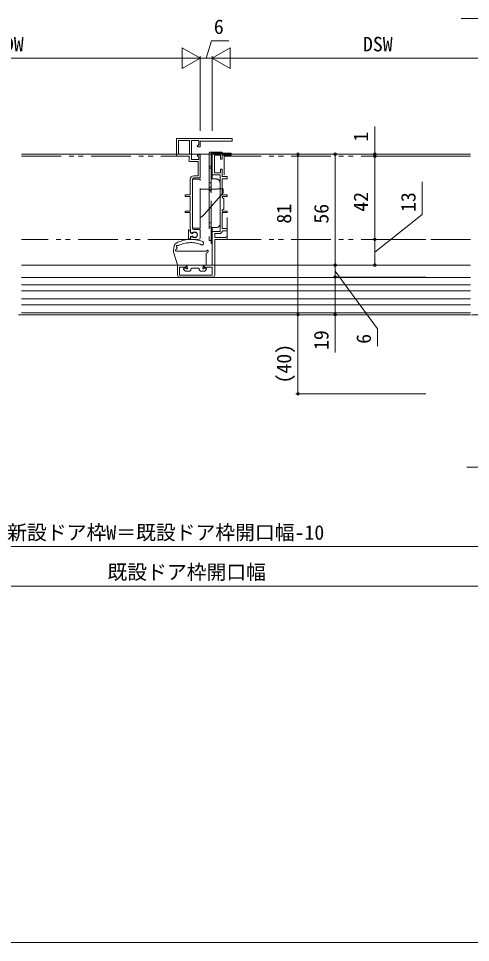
# Model space of a CAD drawing. Units: millimetres, scale not verified. Extents: x -1188 to -198, y -840 to 760.
# Drawn here: x -782.7 to -554.6, y -840 to -373.6 of the extents above; entities that cross this region are included whole.
import ezdxf
from ezdxf.enums import TextEntityAlignment as Align

# ---------------------------------------------------------------- set-up
doc = ezdxf.new("R2010")
doc.units = ezdxf.units.MM
doc.header["$LTSCALE"] = 4
doc.linetypes.add('CHAIN2', pattern=[12, 9, -1, 1, -1])
doc.linetypes.add('DOUBLE_CHAIN1', pattern=[8.8, 5, -1, 0.6, -0.6, 0.6, -1])
for name, color, linetype, lineweight in [('0-2_YKK_ZWAK', 7, 'Continuous', 9), ('0-4_YKK_11E', 4, 'Continuous', 9), ('0-5_YKK_12', 2, 'Continuous', 9), ('0-6_YKK_13', 4, 'Continuous', 9), ('0-8_YKK_D', 6, 'Continuous', 9)]:
    doc.layers.add(name, color=color, linetype=linetype, lineweight=lineweight)
doc.styles.add('ＭＳ ゴシック', font='')
doc.styles.get('ＭＳ ゴシック').set_extended_font_data('MS Gothic')

msp = doc.modelspace()

# ---------------------------------------------------------------- linework, layer by layer
at = {"layer": '0-2_YKK_ZWAK'}
msp.add_line((-198, -840), (-1188, -840), dxfattribs=at)
at = {"layer": '0-4_YKK_11E', "color": 7}
for p, q in [((-702.943, -434.096), (-702.943, -443.096)), ((-674.943, -434.096), (-702.943, -434.096)), ((-696.343, -435.196), (-701.943, -435.196)), ((-701.943, -435.196), (-701.943, -442.096)), ((-701.943, -435.196), (-701.943, -442.096)), ((-696.343, -442.096), (-696.343, -435.196)), ((-695.443, -435.196), (-691.743, -435.196)), ((-695.443, -444.696), (-695.443, -435.196)), ((-691.743, -437.272), (-692.48, -438.008)), ((-692.48, -438.008), (-692.319, -438.396)), ((-692.319, -438.396), (-690.943, -438.396)), ((-691.743, -435.196), (-691.743, -437.272)), ((-690.943, -435.496), (-674.943, -435.496)), ((-690.943, -438.396), (-690.943, -435.496)), ((-674.943, -435.496), (-674.943, -434.096)), ((-701.943, -442.096), (-696.343, -442.096)), ((-692.319, -442.396), (-692.48, -442.784)), ((-692.48, -442.784), (-691.743, -443.52)), ((-690.943, -442.396), (-692.319, -442.396)), ((-690.943, -454.096), (-690.943, -442.396)), ((-684.943, -441.596), (-675.443, -441.596)), ((-684.943, -452.596), (-684.943, -441.596)), ((-683.843, -442.596), (-683.843, -451.496)), ((-680.743, -442.596), (-683.843, -442.596)), ((-680.743, -444.596), (-680.743, -442.596)), ((-679.943, -442.596), (-679.943, -444.596)), ((-675.443, -442.596), (-679.943, -442.596)), ((-675.443, -441.596), (-675.443, -442.596)), ((-702.943, -443.096), (-696.543, -443.096)), ((-696.543, -444.93), (-696.743, -445.213)), ((-696.743, -445.213), (-696.643, -445.796)), ((-696.643, -445.796), (-692.043, -445.796)), ((-696.543, -443.096), (-696.543, -444.93)), ((-691.743, -444.696), (-695.443, -444.696)), ((-692.043, -445.796), (-692.043, -452.996)), ((-691.743, -443.52), (-691.743, -444.696)), ((-679.943, -444.596), (-680.743, -444.596)), ((-683.843, -451.496), (-680.743, -451.496)), ((-680.743, -449.596), (-679.943, -449.596)), ((-680.743, -451.496), (-680.743, -449.596)), ((-679.943, -449.596), (-679.943, -451.296)), ((-679.943, -451.296), (-679.893, -451.428)), ((-679.893, -451.428), (-679.843, -451.561)), ((-679.843, -451.561), (-679.843, -453.396)), ((-696.043, -454.796), (-696.043, -462.596)), ((-694.943, -479.396), (-694.943, -454.796)), ((-692.043, -452.996), (-694.243, -452.996)), ((-694.243, -454.096), (-690.943, -454.096)), ((-680.943, -452.596), (-684.943, -452.596)), ((-680.943, -481.096), (-680.943, -452.596)), ((-679.843, -453.396), (-677.343, -453.396)), ((-679.843, -454.596), (-679.843, -462.596)), ((-677.343, -454.596), (-679.843, -454.596)), ((-677.343, -453.396), (-677.343, -454.596)), ((-698.543, -462.596), (-698.543, -463.396)), ((-696.043, -462.596), (-698.543, -462.596)), ((-698.543, -463.396), (-696.043, -463.396)), ((-696.043, -463.396), (-696.043, -470.796)), ((-679.843, -462.596), (-677.343, -462.596)), ((-679.843, -463.396), (-679.843, -463.896)), ((-677.343, -463.396), (-679.843, -463.396)), ((-679.843, -463.896), (-679.143, -464.596)), ((-679.143, -464.596), (-679.143, -469.596)), ((-677.343, -462.596), (-677.343, -463.396)), ((-698.543, -470.796), (-698.543, -471.596)), ((-696.043, -470.796), (-698.543, -470.796)), ((-679.143, -469.596), (-679.843, -470.296)), ((-679.843, -470.296), (-679.843, -470.796)), ((-679.843, -470.796), (-677.343, -470.796)), ((-677.343, -470.796), (-677.343, -471.596)), ((-698.543, -471.596), (-696.043, -471.596)), ((-696.043, -471.596), (-696.043, -479.796)), ((-679.843, -471.596), (-679.843, -479.596)), ((-677.343, -471.596), (-679.843, -471.596)), ((-696.043, -479.796), (-695.993, -479.962)), ((-695.993, -479.962), (-695.943, -480.128)), ((-695.943, -480.128), (-695.943, -481.425)), ((-690.943, -480.096), (-694.243, -480.096)), ((-690.943, -484.096), (-690.943, -480.096)), ((-679.843, -479.596), (-677.443, -479.596)), ((-677.443, -479.596), (-677.443, -480.796)), ((-695.943, -481.425), (-695.416, -481.729)), ((-695.416, -483.863), (-695.943, -484.167)), ((-695.943, -484.167), (-695.943, -485.096)), ((-695.416, -481.729), (-694.835, -481.671)), ((-694.835, -483.921), (-695.416, -483.863)), ((-684.943, -481.096), (-680.943, -481.096)), ((-684.943, -498.096), (-684.943, -481.096)), ((-683.643, -482.196), (-683.643, -484.196)), ((-681.243, -482.196), (-683.643, -482.196)), ((-683.643, -484.196), (-678.267, -484.196)), ((-679.57, -480.796), (-679.865, -481.043)), ((-677.443, -480.796), (-679.57, -480.796)), ((-678.267, -484.196), (-677.814, -483.742)), ((-677.814, -483.742), (-677.443, -483.896)), ((-677.443, -483.896), (-677.443, -485.096)), ((-695.943, -485.096), (-691.943, -485.096)), ((-683.643, -485.096), (-683.643, -503.096)), ((-677.443, -485.096), (-683.643, -485.096)), ((-702.443, -498.096), (-698.043, -498.096)), ((-702.443, -503.096), (-702.443, -498.096)), ((-698.043, -498.096), (-698.043, -499.096)), ((-689.043, -498.096), (-684.943, -498.096)), ((-689.043, -499.096), (-689.043, -498.096)), ((-701.443, -499.096), (-701.443, -503.096)), ((-698.043, -499.096), (-701.443, -499.096)), ((-701.443, -503.096), (-684.943, -503.096)), ((-684.943, -499.096), (-689.043, -499.096)), ((-684.943, -503.096), (-684.943, -499.096)), ((-684.643, -504.096), (-701.443, -504.096))]:
    msp.add_line(p, q, dxfattribs=at)
for centre, radius, start, end in [((-694.243, -454.796), 1.8, 90, 179.99998), ((-694.243, -454.796), 0.7, 90, 179.99998), ((-694.243, -479.396), 0.7, 180, 269.99998), ((-693.843, -482.796), 1.5, 228.59038, 131.40961), ((-691.943, -484.096), 1, 270, 359.99998), ((-681.243, -480.796), 1.4, 269.99998, 349.83575), ((-701.443, -503.096), 1, 180, 269.99998), ((-684.643, -503.096), 1, 270, 359.99998)]:
    msp.add_arc(centre, radius, start, end, dxfattribs=at)
at = {"layer": '0-5_YKK_12'}
for p, q in [((-781.179, -442.096), (-689.045, -442.095)), ((-689.045, -442.095), (-554.651, -442.096)), ((-588.011, -498.096), (-781.179, -498.096)), ((-554.651, -498.096), (-588.011, -498.096)), ((-781.179, -504.296), (-588.011, -504.296)), ((-781.179, -508.096), (-588.011, -508.096)), ((-588.011, -504.296), (-554.651, -504.296)), ((-588.011, -508.096), (-554.651, -508.096)), ((-781.179, -511.096), (-588.011, -511.096)), ((-588.011, -511.096), (-554.651, -511.096)), ((-781.179, -515.096), (-588.011, -515.096)), ((-588.011, -515.096), (-554.651, -515.096)), ((-781.179, -518.096), (-588.011, -518.096)), ((-781.179, -522.096), (-588.011, -522.096)), ((-588.011, -518.096), (-554.651, -518.096)), ((-588.011, -522.096), (-554.651, -522.096)), ((-588.011, -523.096), (-781.179, -523.096)), ((-554.651, -523.096), (-588.011, -523.096))]:
    msp.add_line(p, q, dxfattribs=at)
at = {"layer": '0-5_YKK_12', "linetype": 'CHAIN2'}
for p, q in [((-554.651, -523.095), (-1030.58, -523.095)), ((-326.172, -523.095), (-554.651, -523.095))]:
    msp.add_line(p, q, dxfattribs=at)
at = {"layer": '0-6_YKK_13', "linetype": 'DOUBLE_CHAIN1'}
for p, q in [((-686.443, -441.596), (-686.443, -448.596)), ((-686.443, -441.596), (-686.443, -448.596)), ((-684.943, -441.096), (-685.943, -441.096)), ((-684.943, -441.096), (-685.943, -441.096)), ((-685.443, -441.596), (-685.443, -487.096)), ((-684.943, -441.096), (-684.943, -441.596)), ((-684.943, -441.096), (-684.943, -441.596)), ((-679.943, -441.096), (-684.943, -441.096)), ((-684.943, -441.596), (-679.943, -441.596)), ((-684.943, -454.596), (-684.943, -441.596)), ((-679.943, -441.596), (-679.943, -441.096)), ((-781.179, -443.096), (-697.343, -443.096)), ((-554.649, -443.096), (-678.943, -443.096)), ((-678.943, -443.096), (-678.943, -452.596)), ((-685.443, -448.096), (-686.443, -448.096)), ((-686.443, -448.096), (-686.443, -459.696)), ((-685.443, -460.696), (-685.443, -448.096)), ((-694.943, -454.746), (-690.943, -454.746)), ((-690.943, -479.446), (-690.943, -454.746)), ((-686.443, -456.596), (-685.443, -456.596)), ((-685.443, -454.596), (-682.943, -454.596)), ((-680.943, -456.596), (-680.943, -477.096)), ((-690.943, -459.796), (-682.343, -459.796)), ((-679.443, -461.596), (-688.95, -472.532)), ((-685.443, -458.696), (-686.443, -458.696)), ((-686.443, -459.696), (-686.443, -485.596)), ((-685.443, -485.596), (-685.443, -460.696)), ((-682.343, -459.796), (-682.343, -459.596)), ((-679.443, -459.596), (-682.343, -459.596)), ((-680.943, -459.696), (-680.943, -460.696)), ((-679.443, -459.596), (-679.443, -461.596)), ((-677.443, -485.096), (-677.443, -474.096)), ((-696.943, -480.096), (-696.943, -484.696)), ((-685.443, -476.696), (-686.443, -476.696)), ((-685.443, -478.696), (-686.443, -478.696)), ((-685.443, -479.096), (-682.943, -479.096)), ((-684.943, -487.096), (-684.943, -479.096)), ((-696.943, -481.046), (-696.943, -484.546)), ((-696.243, -480.746), (-696.643, -480.746)), ((-696.243, -484.846), (-696.643, -484.846)), ((-695.943, -481.61), (-695.943, -481.046)), ((-695.943, -483.982), (-695.943, -484.546)), ((-695.776, -481.879), (-695.199, -482.165)), ((-695.776, -483.713), (-695.199, -483.427)), ((-697.343, -485.096), (-781.179, -485.096)), ((-704.467, -490.606), (-704.075, -488.378)), ((-686.443, -485.596), (-685.443, -485.596)), ((-685.443, -487.096), (-684.943, -487.096)), ((-554.65, -485.096), (-677.443, -485.096)), ((-704.414, -491.528), (-702.507, -497.882)), ((-702.943, -491.096), (-688.043, -491.096)), ((-688.043, -497.796), (-688.043, -492.415)), ((-697.948, -498.096), (-702.22, -498.096)), ((-697.643, -498.396), (-697.643, -499.176)), ((-689.443, -498.396), (-689.443, -499.175)), ((-689.138, -498.096), (-688.343, -498.096)), ((-698.455, -501.108), (-699.355, -500.208)), ((-698.163, -499.696), (-699.143, -499.696)), ((-696.643, -501.196), (-698.243, -501.196)), ((-695.643, -500.196), (-695.643, -499.996)), ((-691.743, -499.696), (-695.343, -499.696)), ((-691.443, -500.196), (-691.443, -499.996)), ((-690.443, -501.196), (-688.943, -501.196)), ((-688.924, -499.696), (-688.043, -499.696)), ((-688.731, -501.108), (-687.831, -500.208))]:
    msp.add_line(p, q, dxfattribs=at)
msp.add_lwpolyline([(-694.943, -454.746), (-694.943, -479.446), (-690.943, -479.446)], dxfattribs=at)
for centre, radius, start, end in [((-685.943, -441.596), 0.5, 90, 180), ((-685.943, -441.596), 0.5, 90, 180), ((-684.943, -441.596), 0.5, 90, 180), ((-684.943, -441.596), 0.5, 90, 180), ((-685.943, -448.596), 0.5, 180, 270), ((-685.943, -449.596), 0.5, 0, 90), ((-682.943, -456.596), 2, 0, 90), ((-685.443, -459.696), 1, 180, 270), ((-693.478, -468.596), 6, 295.00246, 318.99998), ((-682.943, -477.096), 2, 270, 0), ((-697.343, -484.696), 0.4, 269.99998, 0), ((-696.643, -481.046), 0.3, 90, 180), ((-696.643, -484.546), 0.3, 180, 270), ((-696.243, -481.046), 0.3, 0, 90), ((-696.243, -484.546), 0.3, 270, 0), ((-695.643, -481.61), 0.3, 180, 243.62961), ((-695.643, -483.982), 0.3, 116.37038, 180), ((-695.066, -481.896), 0.3, 243.62961, 325.77113), ((-695.066, -483.696), 0.3, 34.22885, 116.37038), ((-693.743, -482.796), 1.3, 214.22885, 145.77113), ((-702.105, -488.725), 2, 117.65283, 170), ((-695.607, -501.126), 16, 68.90865, 117.65283), ((-702.53, -488.624), 0.5, 58.40248, 233.96703), ((-703.001, -489.271), 0.3, 347.44424, 53.96703), ((-688.652, -492.467), 14.4, 167.44424, 169.60141), ((-702.111, -487.943), 0.3, 238.40248, 296.25787), ((-695.607, -501.126), 14.4, 71.1068, 116.25787), ((-690.174, -487.038), 0.9, 211.05223, 68.90865), ((-702.498, -490.953), 2, 170, 196.69876), ((-702.943, -490.596), 0.5, 102.10371, 270), ((-703.111, -489.814), 0.3, 282.10371, 349.60141), ((-689.177, -489.448), 2, 304.52377, 319.81845), ((-687.743, -492.415), 0.3, 117.93774, 180), ((-688.821, -490.383), 2, 297.93774, 337.45169), ((-687.343, -490.997), 0.4, 337.45169, 139.81845), ((-702.22, -497.796), 0.3, 196.69876, 270), ((-697.943, -498.396), 0.3, 0, 90.95009), ((-689.143, -498.396), 0.3, 89.0499, 180), ((-688.343, -497.796), 0.3, 270, 0), ((-699.143, -499.996), 0.3, 90, 225), ((-698.243, -500.896), 0.3, 225, 270), ((-698.163, -499.996), 0.3, 30, 90), ((-697.643, -499.696), 0.3, 210, 60), ((-697.343, -499.176), 0.3, 180, 239.99998), ((-696.643, -500.196), 1, 270, 0), ((-695.343, -499.996), 0.3, 89.99957, 180), ((-691.743, -499.996), 0.3, 0, 90.00041), ((-690.443, -500.196), 1, 180, 270), ((-689.443, -499.696), 0.3, 119.99998, 330), ((-689.743, -499.176), 0.3, 300, 0.31003), ((-688.924, -499.996), 0.3, 90, 150), ((-688.943, -500.896), 0.3, 270, 314.99998), ((-688.043, -499.996), 0.3, 314.99998, 90)]:
    msp.add_arc(centre, radius, start, end, dxfattribs=at)
at = {"layer": '0-8_YKK_D'}
for p, q in [((-498, -373.596), (-559.27, -373.596)), ((-687.965, -393.596), (-685.325, -384.796)), ((-685.325, -384.796), (-676.525, -384.796)), ((-700.058, -388.346), (-700.058, -398.846)), ((-690.965, -393.596), (-700.058, -388.346)), ((-684.965, -393.596), (-675.872, -388.346)), ((-675.872, -398.846), (-675.872, -388.346)), ((-701.465, -393.596), (-864.5, -393.596)), ((-690.965, -393.596), (-709.152, -393.596)), ((-690.965, -393.596), (-700.058, -398.846)), ((-690.965, -430.308), (-690.965, -392.596)), ((-690.965, -430.308), (-690.965, -392.596)), ((-684.965, -393.596), (-690.965, -393.596)), ((-684.965, -430.308), (-684.965, -392.596)), ((-684.965, -430.308), (-684.965, -392.596)), ((-684.965, -393.596), (-666.779, -393.596)), ((-684.965, -393.596), (-675.872, -398.846)), ((-674.465, -393.596), (-521.5, -393.596)), ((-577.088, -442.096), (-642.668, -442.096)), ((-641.668, -442.096), (-641.668, -523.096)), ((-577.088, -442.096), (-623.868, -442.096)), ((-622.868, -442.096), (-622.868, -498.096)), ((-565.841, -442.096), (-603.868, -442.096)), ((-568.5, -443.096), (-603.868, -443.096)), ((-577.088, -443.096), (-603.868, -443.096)), ((-602.868, -443.096), (-602.868, -445.646)), ((-602.868, -443.096), (-602.868, -485.096)), ((-578.96, -472.469), (-578.96, -455.989)), ((-602.868, -491.596), (-578.96, -472.469)), ((-577.088, -485.096), (-603.868, -485.096)), ((-577.088, -485.096), (-603.868, -485.096)), ((-602.868, -485.096), (-602.868, -498.096)), ((-577.088, -498.096), (-623.868, -498.096)), ((-577.088, -498.096), (-623.868, -498.096)), ((-622.868, -504.096), (-622.868, -498.096)), ((-577.088, -498.096), (-603.868, -498.096)), ((-622.868, -501.096), (-601.465, -530.202)), ((-577.088, -504.096), (-623.868, -504.096)), ((-577.088, -504.096), (-623.868, -504.096)), ((-622.868, -504.096), (-622.868, -523.096)), ((-577.088, -523.096), (-642.668, -523.096)), ((-577.088, -523.096), (-642.668, -523.096)), ((-641.668, -523.096), (-641.668, -563.096)), ((-577.088, -523.096), (-623.868, -523.096)), ((-622.868, -523.096), (-622.868, -542.126)), ((-601.465, -530.202), (-601.465, -539.001)), ((-577.088, -563.096), (-642.668, -563.096)), ((-902.5, -640.096), (-483.5, -640.096)), ((-907.5, -660.096), (-478.5, -660.096))]:
    msp.add_line(p, q, dxfattribs=at)
for points in [[(-602.868, -443.096), (-602.868, -442.096), (-602.868, -428.196)], [(-556.438, -600.096), (-515.5, -600.096), (-498, -600.096)]]:
    msp.add_lwpolyline(points, dxfattribs=at)
for centre in [(-641.668, -442.096), (-622.868, -442.096), (-602.868, -442.096), (-602.868, -443.096), (-602.868, -443.096), (-602.868, -485.096), (-602.868, -485.096), (-622.868, -498.096), (-622.868, -498.096), (-602.868, -498.096), (-622.868, -504.096), (-622.868, -504.096), (-641.668, -523.096), (-641.668, -523.096), (-622.868, -523.096), (-641.668, -563.096)]:
    msp.add_circle(centre, 0.637, dxfattribs=at)

# ---------------------------------------------------------------- texts
at = {"layer": '0-8_YKK_D', "color": 4, "style": 'ＭＳ ゴシック'}
for s, p in [('6', (-684.125, -383.596)), ('DW', (-790.023, -392.396)), ('DSW', (-608.862, -392.396)), ('新設ドア枠W＝既設ドア枠開口幅-10', (-788.36, -638.896)), ('既設ドア枠開口幅', (-737.8, -658.896))]:
    msp.add_text(s, height=7.331, dxfattribs=at).set_placement(p, align=Align.BOTTOM_LEFT)
for s, p in [('1', (-604.068, -435.796)), ('42', (-604.068, -471.136)), ('13', (-580.16, -471.269)), ('81', (-642.868, -477.142)), ('56', (-624.068, -477.136)), ('19', (-624.068, -540.926)), ('6', (-602.665, -537.802)), ('(40)', (-642.868, -557.816))]:
    msp.add_text(s, height=7.331, rotation=90, dxfattribs=at).set_placement(p, align=Align.BOTTOM_LEFT)

doc.saveas('drawing.dxf')
